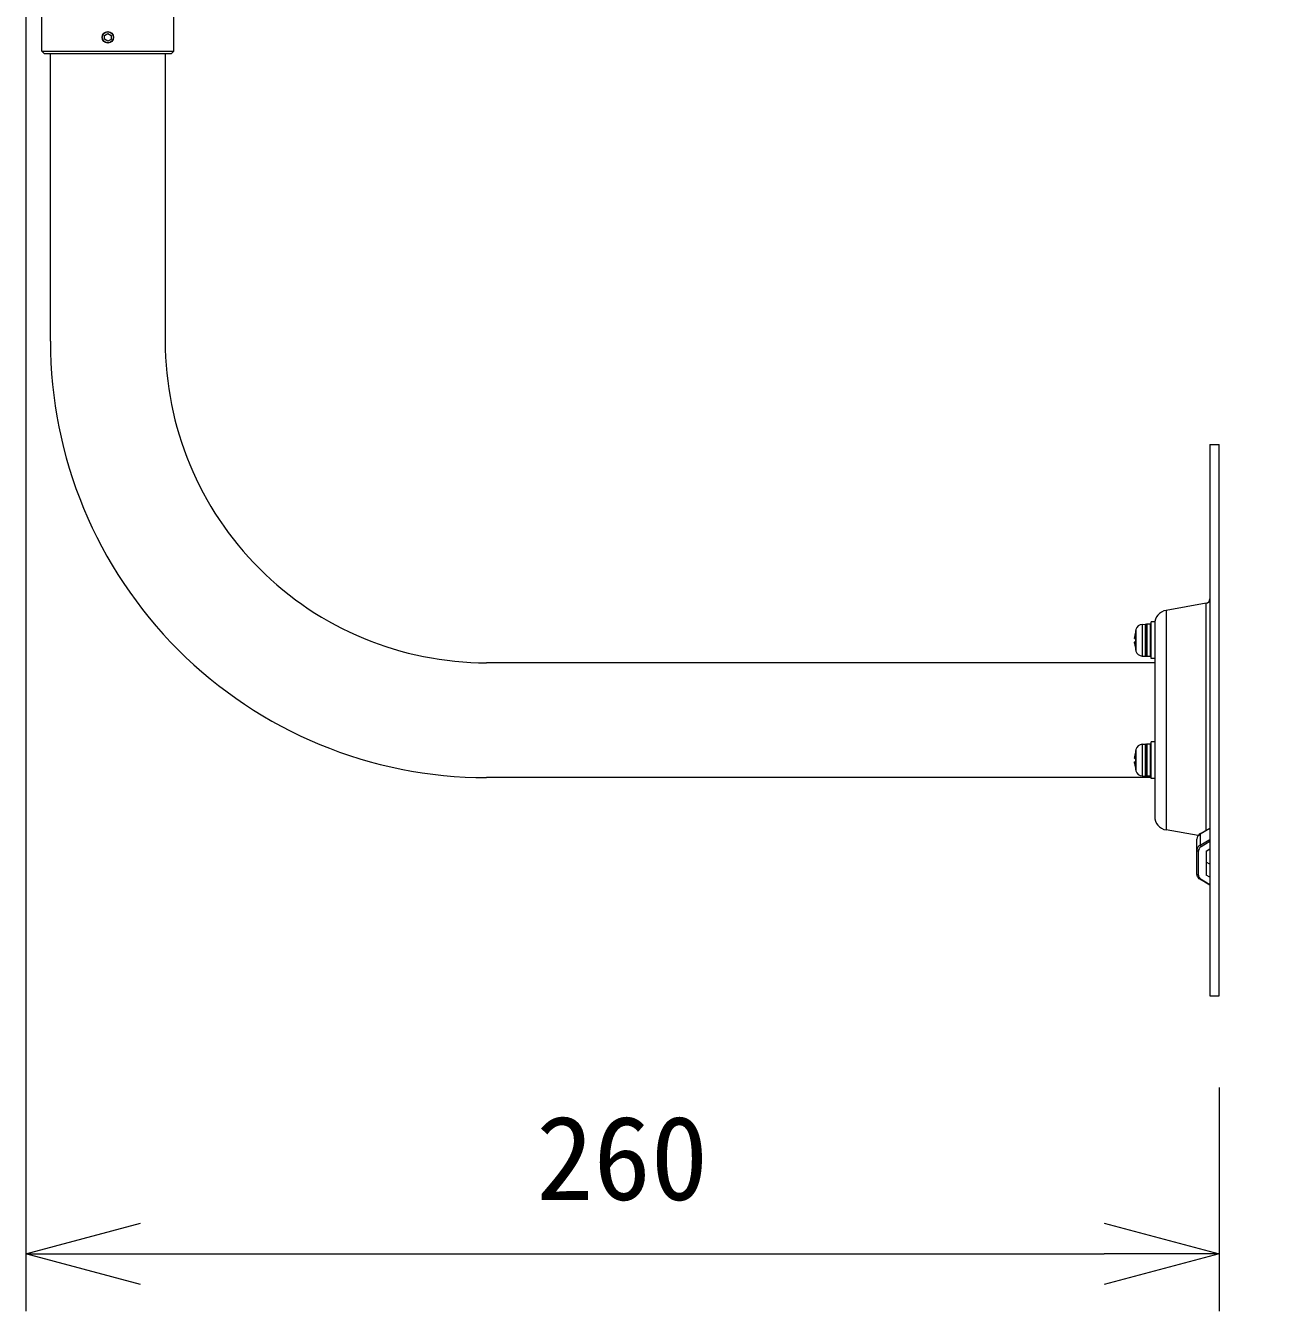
# Model space of a CAD drawing. Units: millimetres, scale not verified. Extents: x -62 to 63, y -56 to 57.
# Drawn here: x 4.92 to 32.11, y -3.86 to 24.14 of the extents above; entities that cross this region are included whole.
import ezdxf
from ezdxf.enums import TextEntityAlignment as Align

# ---------------------------------------------------------------- set-up
doc = ezdxf.new("R2010")
doc.units = ezdxf.units.MM
doc.header["$LTSCALE"] = 0.125
for name, color, linetype, lineweight in [('0-0_0', 7, 'Continuous', 20), ('0-4_SUNPO', 3, 'Continuous', 18), ('0-5_GAIKEI', 1, 'Continuous', 18)]:
    doc.layers.add(name, color=color, linetype=linetype, lineweight=lineweight)
doc.styles.add('ＭＳ ゴシック', font='')
doc.styles.get('ＭＳ ゴシック').set_extended_font_data('MS Gothic')

# ---------------------------------------------------------------- blocks, each defined once
blk = doc.blocks.new('_Open30')
at = {"layer": '0-0_0'}
blk.add_line((0, 0), (-1, 0), dxfattribs=at)
blk.add_lwpolyline([(-1, 0.26795), (0, 0), (-1, -0.26795)], dxfattribs=at)
blk = doc.blocks.new('D1')
at = {"layer": '0-4_SUNPO'}
for p, q in [((198.4189, 214.6798), (198.4189, 183.6374)), ((224.4074, 188.5105), (224.4074, 183.6374)), ((200.9189, 184.8874), (221.9074, 184.8874))]:
    blk.add_line(p, q, dxfattribs=at)
at = {"layer": '0-4_SUNPO', "xscale": 2.5, "yscale": 2.5, "rotation": 180}
blk.add_blockref('_Open30', (198.4189, 184.8874), dxfattribs=at)
at = {"layer": '0-4_SUNPO', "xscale": 2.5, "yscale": 2.5}
blk.add_blockref('_Open30', (224.4074, 184.8874), dxfattribs=at)
at = {"layer": '0-4_SUNPO', "color": 7, "style": 'ＭＳ ゴシック'}
blk.add_text('260', height=1.833, dxfattribs=at).set_placement((209.5381, 185.5124), align=Align.BOTTOM_LEFT)
blk = doc.blocks.new('D3')
at = {"layer": '0-4_SUNPO'}
for p, q in [((203.9574, 216.8805), (239.4497, 216.8805)), ((238.1997, 214.3805), (238.1997, 193.0105)), ((226.4074, 190.5105), (239.4497, 190.5105))]:
    blk.add_line(p, q, dxfattribs=at)
at = {"layer": '0-4_SUNPO', "xscale": 2.5, "yscale": 2.5}
for p, rotation in [((238.1997, 216.8805), 90), ((238.1997, 190.5105), 270)]:
    blk.add_blockref('_Open30', p, dxfattribs=dict(at, rotation=rotation))
at = {"layer": '0-4_SUNPO', "color": 7, "style": 'ＭＳ ゴシック'}
blk.add_text('264', height=1.833, rotation=90, dxfattribs=at).set_placement((237.5747, 201.8205), align=Align.BOTTOM_LEFT)

msp = doc.modelspace()

# ---------------------------------------------------------------- linework, layer by layer
at = {"layer": '0-5_GAIKEI', "color": 7}
for p, q in [((5.2697, 23.5838), (5.2697, 25.8338)), ((8.1497, 23.5838), (8.1497, 25.8338)), ((5.2697, 23.5838), (5.3197, 23.5338)), ((5.3197, 23.5338), (8.0997, 23.5338)), ((5.4597, 17.2638), (5.4597, 23.5338)), ((7.9597, 23.5338), (7.9597, 17.2638)), ((8.1497, 23.5838), (8.0997, 23.5338)), ((30.7097, 15.0138), (30.7097, 3.0138)), ((30.7097, 15.0138), (30.9097, 15.0138)), ((30.9097, 3.0138), (30.9097, 15.0138)), ((30.6271, 11.5586), (29.7576, 11.4053)), ((29.5097, 11.1538), (29.5097, 6.9177)), ((29.5097, 10.2638), (14.9597, 10.2638)), ((29.4297, 7.7638), (14.9597, 7.7638)), ((30.455, 6.4993), (29.7576, 6.6223)), ((30.7097, 3.0138), (30.9097, 3.0138))]:
    msp.add_line(p, q, dxfattribs=at)
at = {"layer": '0-5_GAIKEI'}
for p, q in [((5.2697, 23.5838), (8.1497, 23.5838)), ((30.6271, 6.616), (30.6271, 11.5586)), ((29.7576, 11.4053), (29.7576, 6.6223)), ((29.0934, 10.9588), (29.0941, 10.9588)), ((29.1008, 10.9883), (29.1008, 10.5193)), ((29.2378, 11.099), (29.3087, 11.1027)), ((29.2378, 11.099), (29.2378, 10.4086)), ((29.3087, 10.4049), (29.3087, 11.1027)), ((29.3097, 11.1027), (29.3087, 11.1027)), ((29.3297, 11.0938), (29.3297, 10.4138)), ((29.3397, 11.1038), (29.3397, 10.4038)), ((29.4197, 11.1038), (29.3397, 11.1038)), ((29.4197, 10.4038), (29.4197, 11.1038)), ((29.4297, 10.3538), (29.4297, 11.1538)), ((29.5097, 11.1538), (29.4297, 11.1538)), ((29.0941, 10.5488), (29.0934, 10.5488)), ((29.2378, 10.4086), (29.3087, 10.4049)), ((29.3097, 10.4049), (29.3087, 10.4049)), ((29.4197, 10.4038), (29.3397, 10.4038)), ((29.5097, 10.3538), (29.4297, 10.3538)), ((29.2378, 8.489), (29.3087, 8.4927)), ((29.2378, 8.489), (29.2378, 7.7986)), ((29.3087, 7.7949), (29.3087, 8.4927)), ((29.3097, 8.4927), (29.3087, 8.4927)), ((29.3297, 8.4838), (29.3297, 7.8038)), ((29.3397, 8.4938), (29.3397, 7.7938)), ((29.4197, 8.4938), (29.3397, 8.4938)), ((29.4197, 7.7938), (29.4197, 8.4938)), ((29.4297, 7.7438), (29.4297, 8.5438)), ((29.5097, 8.5438), (29.4297, 8.5438)), ((29.0934, 8.3488), (29.0941, 8.3488)), ((29.1008, 8.3783), (29.1008, 7.9093)), ((29.0941, 7.9388), (29.0934, 7.9388)), ((29.2378, 7.7986), (29.3087, 7.7949)), ((29.3097, 7.7949), (29.3087, 7.7949)), ((29.4197, 7.7938), (29.3397, 7.7938)), ((29.5097, 7.7438), (29.4297, 7.7438)), ((30.7097, 6.6579), (30.5012, 6.5341)), ((30.5051, 6.5437), (30.7097, 6.6651)), ((30.4297, 5.6621), (30.4297, 6.4258)), ((30.4597, 5.6409), (30.4597, 6.1642)), ((30.7097, 6.3686), (30.5205, 6.2562)), ((30.6297, 6.1642), (30.7097, 6.2116)), ((30.6297, 6.1642), (30.6297, 5.6409)), ((30.7097, 5.8763), (30.6297, 5.9237)), ((30.7097, 5.5934), (30.6297, 5.6409)), ((30.5205, 5.5488), (30.7097, 5.4365))]:
    msp.add_line(p, q, dxfattribs=at)
msp.add_lwpolyline([(6.7849, 23.9268), (6.7846, 23.8402), (6.7094, 23.7972), (6.6346, 23.8408), (6.6349, 23.9274), (6.7101, 23.9704)], close=True, dxfattribs=at)
for points in [[(29.0745, 10.8388), (29.0725, 10.8058), (29.0728, 10.7939), (29.0734, 10.7904), (29.0738, 10.7894), (29.0741, 10.789), (29.0745, 10.7888), (29.0941, 10.7888)], [(29.0745, 10.6688), (29.0725, 10.7017), (29.0728, 10.7136), (29.0736, 10.7178)], [(29.0745, 10.7888), (29.0742, 10.7889), (29.074, 10.789), (29.0737, 10.7896), (29.0733, 10.791), (29.0727, 10.7955), (29.0734, 10.8255), (29.0745, 10.8388)], [(29.0941, 10.7188), (29.0745, 10.7188), (29.0742, 10.7187), (29.074, 10.7186), (29.0737, 10.718), (29.0733, 10.7166), (29.0727, 10.7121), (29.0734, 10.6821), (29.0745, 10.6688)], [(29.0745, 8.2288), (29.0725, 8.1958), (29.0728, 8.1839), (29.0734, 8.1804), (29.0738, 8.1794), (29.0741, 8.179), (29.0745, 8.1788), (29.0941, 8.1788)], [(29.0745, 8.1788), (29.0742, 8.1789), (29.074, 8.179), (29.0737, 8.1796), (29.0733, 8.181), (29.0727, 8.1855), (29.0734, 8.2155), (29.0745, 8.2288)], [(29.0745, 8.0588), (29.0725, 8.0918), (29.0728, 8.1037), (29.0734, 8.1072), (29.0738, 8.1082), (29.0741, 8.1086), (29.0745, 8.1088)], [(29.0941, 8.1088), (29.0745, 8.1088), (29.0742, 8.1087), (29.074, 8.1086), (29.0737, 8.108), (29.0733, 8.1066), (29.0727, 8.1021), (29.0734, 8.0721), (29.0745, 8.0588)], [(30.5051, 6.5437), (30.4802, 6.526), (30.4597, 6.5054), (30.4444, 6.4827), (30.4335, 6.4549), (30.4297, 6.4258)], [(30.5012, 6.5341), (30.5012, 6.2937), (30.7097, 6.4175)], [(30.7097, 5.4228), (30.5051, 5.5442), (30.4802, 5.5619), (30.4597, 5.5825), (30.4444, 5.6052), (30.4335, 5.633), (30.4297, 5.6621)]]:
    msp.add_lwpolyline(points, dxfattribs=at)
for radius in [0.125, 0.12]:
    msp.add_circle((6.7097, 23.8838), radius, dxfattribs=at)
at = {"layer": '0-5_GAIKEI', "color": 7}
for centre, radius, start, end in [((14.9597, 17.2638), 9.5, 179.99999, 270), ((14.9597, 17.2638), 7, 179.99999, 270), ((30.6097, 11.6571), 0.1, 280, 0), ((29.8097, 11.1099), 0.3, 100, 179.797), ((29.8097, 6.9177), 0.3, 179.99999, 260)]:
    msp.add_arc(centre, radius, start, end, dxfattribs=at)
at = {"layer": '0-5_GAIKEI'}
for centre, radius, start, end in [((29.9697, 10.7538), 0.8993, 166.82357, 174.57653), ((29.9697, 10.7538), 0.9, 164.89936, 166.83372), ((29.2456, 10.9492), 0.15, 93, 164.89936), ((29.3097, 11.0827), 0.02, 0, 90), ((29.3397, 11.0938), 0.01, 90, 179.99999), ((29.4197, 11.0938), 0.01, 0, 90), ((29.9697, 10.7538), 0.8993, 185.42347, 193.17643), ((29.9697, 10.7538), 0.8763, 177.71107, 182.28893), ((29.9697, 10.7538), 0.9, 193.16628, 195.10064), ((29.2456, 10.5584), 0.15, 195.10064, 267), ((29.3097, 10.4249), 0.02, 270, 0), ((29.3397, 10.4138), 0.01, 179.99999, 270), ((29.4197, 10.4138), 0.01, 270, 0), ((29.2456, 8.3392), 0.15, 93, 164.89936), ((29.3097, 8.4727), 0.02, 0, 90), ((29.3397, 8.4838), 0.01, 90, 180), ((29.4197, 8.4838), 0.01, 0, 90), ((29.9697, 8.1438), 0.8993, 166.82357, 174.57653), ((29.9697, 8.1438), 0.9, 164.89936, 166.83372), ((29.9697, 8.1438), 0.8763, 177.71107, 182.28893), ((29.9697, 8.1438), 0.8993, 185.42347, 193.17643), ((29.9697, 8.1438), 0.9, 193.16628, 195.10064), ((29.2456, 7.9484), 0.15, 195.10064, 267), ((29.3097, 7.8149), 0.02, 270, 0), ((29.3397, 7.8038), 0.01, 179.99999, 270), ((29.4197, 7.8038), 0.01, 270, 0)]:
    msp.add_arc(centre, radius, start, end, dxfattribs=at)
for centre, major_axis, ratio, start_param, end_param in [((30.6297, 6.4258), (0.2, 0), 0.707107, 2.2690372, 3.1415927), ((30.5205, 6.5179), (-0.0153, 0.0258), 0.454579, 6.2830899, 6.9368318), ((30.6297, 6.1854), (-0.2, 0), 0.707107, 5.4106299, 6.2831853), ((30.4597, 6.1854), (0.03, 0), 0.707107, 3.1415927, 4.712389), ((30.6297, 6.1642), (-0.17, 0), 0.707107, 5.4106299, 6.2831853), ((30.5205, 6.2774), (-0.0153, 0.0258), 0.454579, 0.6536465, 2.2244428), ((30.7397, 5.9025), (-0.03, 0), 0.707107, 0, 0.0489997), ((30.4597, 5.6621), (-0.03, 0), 0.707107, 6.2831853, 7.8539816), ((30.6297, 5.6409), (-0.17, 0), 0.707107, 6.2831853, 7.1557407), ((30.5205, 5.57), (0.0153, 0.0258), 0.454579, 3.141688, 4.0587425), ((30.7397, 5.4076), (-0.03, 0), 0.707107, 6.2831853, 6.3376844)]:
    msp.add_ellipse(centre, major_axis=major_axis, ratio=ratio, start_param=start_param, end_param=end_param, dxfattribs=at)

# ---------------------------------------------------------------- block references
at = {"layer": '0-4_SUNPO'}
for name in ['D3', 'D1']:
    msp.add_blockref(name, (-193.4976, -187.4967), dxfattribs=at)

doc.saveas('drawing.dxf')
